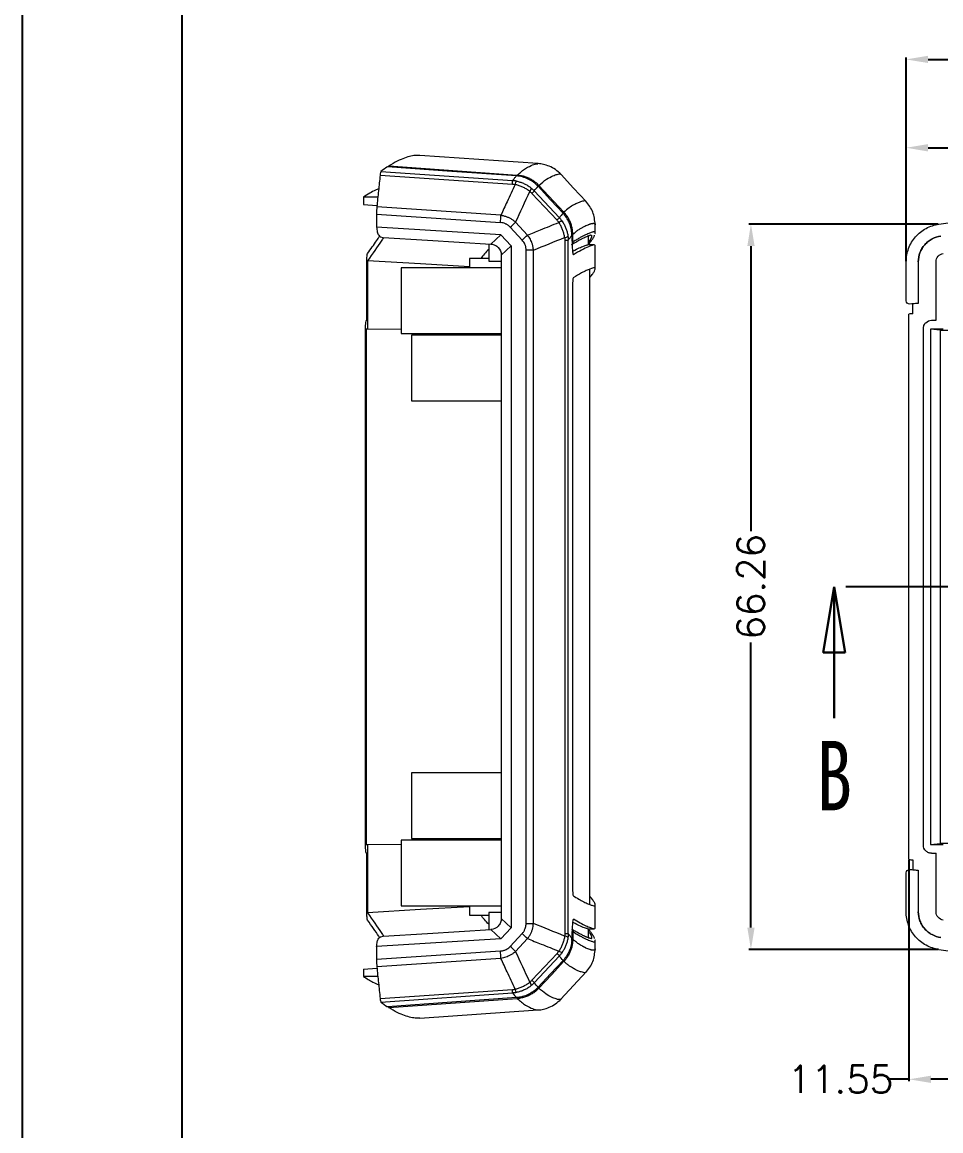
# Model space of a CAD drawing. Header units: inches. Extents: x 319 to 1827, y 1181 to 1488.
# Drawn here: x 829.9 to 913.8, y 1312.2 to 1413.5 of the extents above; entities that cross this region are included whole.
import ezdxf

# ---------------------------------------------------------------- set-up
doc = ezdxf.new("R2010")
doc.units = ezdxf.units.IN
doc.linetypes.add('CENTER2', pattern=[28.575, 19.05, -3.175, 3.175, -3.175])
doc.styles.add('SLDTEXTSTYLE0', font='TXT', dxfattribs={"width": 0.75})
doc.styles.get("Standard").update_dxf_attribs({"font": 'txt', "bigfont": 'gbcbig.shx'})
doc.dimstyles.new('2.5', dxfattribs={"dimtxt": 2.5, "dimasz": 2, "dimexe": 0.18, "dimexo": 0.0625, "dimgap": 0.09, "dimtad": 0, "dimzin": 0, "dimdsep": 46, "dimtxsty": 'Standard', "dimcen": 2, "dimclrd": 3, "dimclre": 3, "dimclrt": 256, "dimadec": 0, "dimazin": 0, "dimtfac": 1, "dimtofl": 0, "dimtmove": 0, "dimatfit": 3, "dimfxl": 1, "dimtolj": 1, "dimtzin": 0, "dimarcsym": 0})

# ---------------------------------------------------------------- blocks, each defined once
blk = doc.blocks.new('_CLOSED')
at = {"color": 0, "linetype": 'ByBlock', "lineweight": -2}
for p, q in [((-1, 0.166667), (0, 0)), ((-1, 0.166667), (-1, -0.166667)), ((0, 0), (-1, -0.166667)), ((0, 0), (-1, 0))]:
    blk.add_line(p, q, dxfattribs=at)
blk = doc.blocks.new('*D152')
at = {"color": 3, "lineweight": -2}
for p, q in [((910.67, 1391.67), (910.67, 1410.28)), ((912.67, 1410.1), (980.52, 1410.1)), ((1059.37, 1410.1), (991.53, 1410.1)), ((1061.37, 1395.43), (1061.37, 1410.28))]:
    blk.add_line(p, q, dxfattribs=at)
at = {"color": 3}
for points in [[(912.67, 1410.43), (912.67, 1409.77), (910.67, 1410.1)], [(1059.37, 1410.43), (1059.37, 1409.77), (1061.37, 1410.1)]]:
    blk.add_solid(points, dxfattribs=at)
at = {"layer": 'Defpoints', "color": 0}
for p in [(1061.37, 1410.1), (1061.37, 1395.37), (910.67, 1391.61)]:
    blk.add_point(p, dxfattribs=at)
at = {"insert": (986.02, 1410.1), "char_height": 2.5, "attachment_point": 5}
blk.add_mtext('\\A1;150.70', dxfattribs=at)
blk = doc.blocks.new('*D159')
at = {"color": 3, "lineweight": -2}
for p, q in [((922.47, 1341.85), (922.47, 1316.74)), ((910.93, 1336.93), (910.93, 1316.74)), ((910.93, 1316.92), (908.93, 1316.92)), ((920.47, 1316.92), (912.93, 1316.92))]:
    blk.add_line(p, q, dxfattribs=at)
at = {"color": 3}
for points in [[(912.93, 1317.25), (912.93, 1316.59), (910.93, 1316.92)], [(920.47, 1317.25), (920.47, 1316.59), (922.47, 1316.92)]]:
    blk.add_solid(points, dxfattribs=at)
at = {"layer": 'Defpoints', "color": 0}
for p in [(922.47, 1341.92), (910.93, 1337), (922.47, 1316.92)]:
    blk.add_point(p, dxfattribs=at)
at = {"insert": (904.67, 1316.92), "char_height": 2.5, "attachment_point": 5}
blk.add_mtext('\\A1;11.55', dxfattribs=at)
blk = doc.blocks.new('*D161')
at = {"color": 3, "lineweight": -2}
for p, q in [((910.67, 1391.67), (910.67, 1402.21)), ((912.67, 1402.03), (915.11, 1402.03)), ((926.47, 1402.03), (924.04, 1402.03)), ((928.47, 1389.83), (928.47, 1402.21))]:
    blk.add_line(p, q, dxfattribs=at)
at = {"color": 3}
for points in [[(912.67, 1402.36), (912.67, 1401.69), (910.67, 1402.03)], [(926.47, 1402.36), (926.47, 1401.69), (928.47, 1402.03)]]:
    blk.add_solid(points, dxfattribs=at)
at = {"layer": 'Defpoints', "color": 0}
for p in [(928.47, 1402.03), (910.67, 1391.61), (928.47, 1389.77)]:
    blk.add_point(p, dxfattribs=at)
at = {"insert": (919.57, 1402.03), "char_height": 2.5, "attachment_point": 5}
blk.add_mtext('\\A1;17.80', dxfattribs=at)
blk = doc.blocks.new('*D174')
at = {"color": 3, "lineweight": -2}
for p, q in [((913.61, 1395.05), (896.31, 1395.05)), ((896.49, 1393.05), (896.49, 1367.01)), ((896.49, 1330.78), (896.49, 1356.83)), ((913.61, 1328.78), (896.31, 1328.78))]:
    blk.add_line(p, q, dxfattribs=at)
at = {"color": 3}
for points in [[(896.16, 1393.05), (896.83, 1393.05), (896.49, 1395.05)], [(896.16, 1330.78), (896.83, 1330.78), (896.49, 1328.78)]]:
    blk.add_solid(points, dxfattribs=at)
at = {"layer": 'Defpoints', "color": 0}
for p in [(896.49, 1395.05), (913.67, 1395.05), (913.67, 1328.78)]:
    blk.add_point(p, dxfattribs=at)
at = {"insert": (896.49, 1361.92), "char_height": 2.5, "attachment_point": 5, "rotation": 90}
blk.add_mtext('\\A1;66.26', dxfattribs=at)

msp = doc.modelspace()

# ---------------------------------------------------------------- linework, layer by layer
for p, q in [((829.902, 1488.371), (829.902, 1181.81)), ((844.5, 1481.072), (844.5, 1189.109))]:
    msp.add_line(p, q)
at = {"color": 7, "linetype": 'Continuous', "lineweight": 15}
for p, q in [((877.024, 1400.58), (866.244, 1401.334)), ((862.684, 1399.852), (874.718, 1399.026)), ((863.398, 1400.363), (875.14, 1399.535)), ((877.02, 1400.562), (877.023, 1400.561)), ((862.611, 1399.533), (874.707, 1398.704)), ((879.136, 1399.583), (879.122, 1399.599)), ((878.771, 1395.412), (876.478, 1397.863)), ((878.989, 1395.632), (876.697, 1398.085)), ((879.408, 1396.133), (877.119, 1398.59)), ((862.399, 1397.506), (861.077, 1397.506)), ((861.077, 1397.506), (861.077, 1396.852)), ((861.077, 1396.852), (862.32, 1396.764)), ((862.277, 1395.968), (862.277, 1394.767)), ((862.277, 1395.968), (873.606, 1395.191)), ((873.647, 1395.861), (862.307, 1396.639)), ((873.646, 1394.072), (862.277, 1394.767)), ((875.584, 1393.597), (874.498, 1394.765)), ((874.986, 1395.223), (876.074, 1394.057)), ((882.255, 1395.001), (882.254, 1394.996)), ((882.26, 1394.274), (882.26, 1394.996)), ((873.646, 1394.072), (872.738, 1393.226)), ((874.577, 1393.076), (873.646, 1394.072)), ((881.66, 1393.156), (881.66, 1393.944)), ((872.531, 1393.239), (872.531, 1391.666)), ((873.677, 1392.228), (874.577, 1393.076)), ((874.577, 1393.076), (874.577, 1330.756)), ((879.485, 1393.594), (879.485, 1330.238)), ((879.485, 1393.594), (879.793, 1393.594)), ((879.793, 1330.238), (879.793, 1393.594)), ((882.172, 1393.156), (881.578, 1393.156)), ((882.26, 1390.978), (882.26, 1393.044)), ((872.531, 1391.916), (870.781, 1391.916)), ((870.781, 1391.916), (870.781, 1391.066)), ((873.677, 1392.228), (873.677, 1331.604)), ((875.946, 1331.156), (875.946, 1392.675)), ((876.619, 1392.675), (875.946, 1392.675)), ((876.619, 1331.156), (876.619, 1392.675)), ((861.398, 1386.266), (861.398, 1391.619)), ((861.463, 1391.703), (861.463, 1385.466)), ((873.677, 1391.066), (864.531, 1391.066)), ((864.531, 1391.066), (864.531, 1388.066)), ((872.531, 1391.666), (873.677, 1391.666)), ((881.76, 1332.862), (881.76, 1390.97)), ((910.673, 1388.042), (910.673, 1391.612)), ((911.783, 1391.6), (911.783, 1387.808)), ((913.406, 1386.266), (913.406, 1391.619)), ((880.187, 1389.132), (880.187, 1334.699)), ((864.531, 1388.066), (864.531, 1385.066)), ((911.278, 1386.862), (911.278, 1387.765)), ((910.925, 1336.997), (910.925, 1386.835)), ((861.357, 1386.266), (861.398, 1386.266)), ((912.995, 1386.266), (913.406, 1386.266)), ((861.28, 1338.316), (861.28, 1385.516)), ((861.463, 1385.466), (861.347, 1385.466)), ((861.347, 1385.466), (861.347, 1338.366)), ((864.531, 1385.438), (861.347, 1385.466)), ((864.531, 1385.439), (861.463, 1385.466)), ((864.531, 1385.066), (873.677, 1385.066)), ((873.677, 1384.916), (865.481, 1384.916)), ((865.481, 1384.916), (865.481, 1381.916)), ((912.245, 1338.316), (912.245, 1385.516)), ((914.058, 1385.466), (912.897, 1385.466)), ((912.897, 1385.466), (912.897, 1338.366)), ((913.786, 1385.356), (913.786, 1338.476)), ((865.481, 1381.916), (865.481, 1378.916)), ((865.481, 1378.916), (873.677, 1378.916)), ((873.677, 1344.916), (865.481, 1344.916)), ((865.481, 1344.916), (865.481, 1338.916)), ((861.347, 1338.366), (864.531, 1338.393)), ((861.347, 1338.366), (861.463, 1338.366)), ((861.463, 1338.366), (864.531, 1338.392)), ((861.463, 1338.366), (861.463, 1332.128)), ((873.677, 1338.766), (864.531, 1338.766)), ((864.531, 1338.766), (864.531, 1332.766)), ((865.481, 1338.916), (873.677, 1338.916)), ((912.897, 1338.366), (914.058, 1338.366)), ((861.357, 1337.566), (861.398, 1337.566)), ((861.398, 1332.213), (861.398, 1337.566)), ((912.995, 1337.566), (913.406, 1337.566)), ((913.406, 1332.213), (913.406, 1337.566)), ((911.278, 1336.969), (911.278, 1336.066)), ((911.783, 1336.024), (911.783, 1332.232)), ((910.673, 1332.22), (910.673, 1335.79)), ((864.531, 1332.766), (873.677, 1332.766)), ((870.781, 1332.766), (870.781, 1331.916)), ((873.677, 1332.166), (872.531, 1332.166)), ((872.531, 1332.166), (872.531, 1330.593)), ((882.26, 1330.761), (882.26, 1332.847)), ((870.781, 1331.916), (872.531, 1331.916)), ((873.677, 1331.604), (874.577, 1330.756)), ((875.946, 1331.156), (876.619, 1331.156)), ((872.738, 1330.606), (873.646, 1329.76)), ((874.577, 1330.756), (873.646, 1329.76)), ((874.498, 1329.067), (875.584, 1330.235)), ((879.485, 1330.238), (879.793, 1330.238)), ((881.571, 1330.675), (882.177, 1330.675)), ((881.66, 1329.858), (881.66, 1330.675)), ((873.646, 1329.76), (862.277, 1329.064)), ((862.277, 1329.064), (862.277, 1327.864)), ((874.986, 1328.608), (876.074, 1329.774)), ((882.26, 1328.838), (882.26, 1329.559)), ((873.606, 1328.641), (862.277, 1327.864)), ((873.647, 1327.97), (862.307, 1327.193)), ((878.771, 1328.42), (876.478, 1325.969)), ((878.989, 1328.199), (876.697, 1325.747)), ((882.251, 1328.838), (882.252, 1328.836)), ((861.077, 1326.98), (862.32, 1327.067)), ((861.077, 1326.98), (861.077, 1326.326)), ((862.399, 1326.326), (861.077, 1326.326)), ((881.431, 1326.713), (881.426, 1326.704)), ((862.611, 1324.299), (874.707, 1325.128)), ((862.684, 1323.98), (874.718, 1324.805)), ((863.398, 1323.468), (875.14, 1324.296)), ((866.244, 1322.498), (877.024, 1323.252)), ((877.02, 1323.27), (877.023, 1323.27))]:
    msp.add_line(p, q, dxfattribs=at)
at = {"color": 1, "linetype": 'CENTER2'}
msp.add_line((1067.096, 1361.916), (904.105, 1361.916), dxfattribs=at)
at = {"color": 7, "linetype": 'Continuous', "lineweight": 30}
msp.add_line((904.105, 1349.916), (904.105, 1361.916), dxfattribs=at)
at = {"color": 7, "linetype": 'Continuous', "lineweight": 15, "flags": 128}
for points in [[(875.061, 1399.452), (869.169, 1399.868), (863.277, 1400.283)], [(881.449, 1397.103), (880.285, 1398.351), (879.138, 1399.582)], [(879.328, 1396.05), (878.184, 1397.279), (877.039, 1398.508)], [(862.889, 1393.828), (866.939, 1393.581), (869.839, 1393.403), (872.738, 1393.226)], [(870.781, 1391.141), (866.306, 1391.411), (861.463, 1391.703)], [(913.786, 1385.356), (913.471, 1385.395), (912.897, 1385.466)], [(913.786, 1385.356), (914.367, 1385.356), (914.948, 1385.356)], [(912.897, 1338.366), (913.211, 1338.405), (913.786, 1338.476)], [(914.948, 1338.476), (914.367, 1338.476), (913.786, 1338.476)], [(870.781, 1332.691), (866.306, 1332.42), (861.463, 1332.128)], [(862.889, 1330.003), (866.939, 1330.251), (869.839, 1330.428), (872.738, 1330.606)], [(879.328, 1327.782), (878.184, 1326.553), (877.039, 1325.324)], [(879.408, 1327.699), (878.263, 1326.47), (877.119, 1325.241)], [(879.122, 1324.233), (880.285, 1325.481), (881.449, 1326.729)], [(875.061, 1324.379), (869.169, 1323.964), (863.277, 1323.548)]]:
    msp.add_lwpolyline(points, dxfattribs=at)
at = {"color": 7, "linetype": 'Continuous', "lineweight": 15}
for centre, radius, start, end in [((870.367, 1399.01), 4.351, 355.95641, 0.21051), ((875.802, 1398.504), 0.885, 147.33686, 168.93484), ((875.789, 1398.419), 0.627, 322.71644, 353.68211), ((873.904, 1400.62), 3.773, 313.03732, 317.76963), ((829.168, 1398.274), 44.545, 356.03171, 356.89545), ((830.774, 1441.817), 64.232, 312.90077, 313.49819), ((876.209, 1398.155), 3.754, 313.04444, 317.77365), ((879.346, 1394.599), 0.727, 98.19086, 123.9467), ((831.931, 1440.573), 64.128, 312.90057, 313.5011), ((879.394, 1394.466), 0.641, 276.81294, 305.92265), ((831.931, 1283.259), 64.128, 46.4989, 47.09943), ((879.394, 1329.366), 0.641, 54.07735, 83.18706), ((830.774, 1282.015), 64.232, 46.50181, 47.09923), ((829.168, 1325.558), 44.545, 3.10455, 3.96829), ((876.209, 1325.677), 3.754, 42.22635, 46.95556), ((879.346, 1329.233), 0.727, 236.0533, 261.80914), ((873.904, 1323.211), 3.773, 42.23037, 46.96268), ((870.367, 1324.821), 4.351, 359.78949, 4.04359), ((875.802, 1325.328), 0.885, 191.06516, 212.66314), ((875.789, 1325.413), 0.627, 6.31789, 37.28356)]:
    msp.add_arc(centre, radius, start, end, dxfattribs=at)
at = {"color": 8, "linetype": 'Continuous', "lineweight": 15}
for centre, radius, start, end in [((878.947, 1399.178), 3.824, 174.64073, 176.02972), ((882.597, 1392.548), 8.156, 132.19608, 132.98418), ((885.89, 1388.997), 9.64, 132.25327, 132.93397), ((884.109, 1324.083), 70.287, 93.18343, 93.25454), ((880.119, 1394.189), 0.134, 273.47958, 313.95562), ((879.97, 1393.445), 0.299, 297.64951, 0.22591), ((879.97, 1330.387), 0.299, 359.77565, 59.61495), ((884.525, 1407.17), 77.721, 266.73936, 266.81409), ((880.119, 1329.643), 0.134, 46.04678, 86.51894), ((885.89, 1334.835), 9.64, 227.06603, 227.74673), ((882.597, 1331.284), 8.156, 227.01582, 227.80392), ((878.947, 1324.653), 3.824, 183.97028, 185.35927)]:
    msp.add_arc(centre, radius, start, end, dxfattribs=at)
at = {"color": 7, "linetype": 'Continuous', "lineweight": 15}
for points, knots in [([(866.244, 1401.329), (866.139, 1401.334), (865.91, 1401.344), (865.442, 1401.273), (864.861, 1401.107), (864.189, 1400.836), (863.662, 1400.521), (863.398, 1400.363)], [0, 0, 0, 0, 0.1736514, 0.3800995, 0.5865453, 0.7932756, 1, 1, 1, 1]), ([(913.674, 1395.047), (919.343, 1395.847), (925.029, 1396.567), (936.43, 1397.848), (942.147, 1398.408), (953.591, 1399.357), (959.32, 1399.746), (970.792, 1400.363), (976.534, 1400.592), (988.029, 1400.965), (993.78, 1401.107), (1005.275, 1401.299), (1011.021, 1401.347), (1019.637, 1401.333), (1022.509, 1401.314), (1028.247, 1401.245), (1031.114, 1401.193), (1039.71, 1400.972), (1045.432, 1400.739), (1051.144, 1400.363)], [0, 0, 0, 0, 0.125, 0.125, 0.25, 0.25, 0.375, 0.375, 0.5, 0.5, 0.625, 0.625, 0.75, 0.75, 0.8125, 0.8125, 0.875, 0.875, 1, 1, 1, 1]), ([(863.398, 1400.363), (863.395, 1400.357), (863.388, 1400.345), (863.382, 1400.309), (863.379, 1400.279), (863.379, 1400.276)], [0, 0, 0, 0, 0.4729267, 0.9459449, 1, 1, 1, 1]), ([(879.141, 1399.579), (878.972, 1399.739), (878.633, 1400.06), (878.066, 1400.353), (877.519, 1400.528), (877.199, 1400.562), (877.039, 1400.579)], [0, 0, 0, 0, 0.2502031, 0.5003916, 0.7502926, 1, 1, 1, 1]), ([(862.611, 1399.533), (862.561, 1399.05), (862.511, 1398.568), (862.46, 1398.086), (862.41, 1397.603), (862.359, 1397.121), (862.307, 1396.639)], [0, 0, 0, 0, 0.0019661528, 0.0019661528, 0.0019661528, 0.0039323091, 0.0039323091, 0.0039323091, 0.0039323091]), ([(874.718, 1399.026), (874.746, 1399.066), (874.803, 1399.144), (874.888, 1399.253), (874.974, 1399.356), (875.032, 1399.42), (875.061, 1399.452)], [0, 0, 0, 0, 0.2512823, 0.5016935, 0.7512582, 1, 1, 1, 1]), ([(875.057, 1398.982), (875.001, 1398.992), (874.889, 1399.012), (874.775, 1399.022), (874.718, 1399.026)], [0, 0, 0, 0, 0.499625, 1, 1, 1, 1]), ([(875.057, 1398.982), (875.111, 1398.97), (875.221, 1398.947), (875.383, 1398.901), (875.542, 1398.847), (875.699, 1398.783), (875.852, 1398.712), (876.001, 1398.632), (876.144, 1398.545), (876.282, 1398.452), (876.369, 1398.384), (876.412, 1398.35)], [0, 0, 0, 0, 0.1110535, 0.2224765, 0.3341175, 0.4458227, 0.5574378, 0.6688099, 0.7797895, 0.8902322, 1, 1, 1, 1]), ([(877.039, 1398.508), (876.911, 1398.645), (876.771, 1398.77), (876.469, 1398.991), (876.307, 1399.088), (875.804, 1399.328), (875.436, 1399.426), (875.061, 1399.452)], [0, 0, 0, 0, 0.25, 0.25, 0.5, 0.5, 1, 1, 1, 1]), ([(875.14, 1399.535), (875.199, 1399.53), (875.318, 1399.52), (875.495, 1399.491), (875.669, 1399.452), (875.841, 1399.402), (876.008, 1399.343), (876.17, 1399.275), (876.327, 1399.198), (876.478, 1399.113), (876.621, 1399.021), (876.757, 1398.921), (876.886, 1398.816), (877.007, 1398.707), (877.082, 1398.629), (877.119, 1398.59)], [0, 0, 0, 0, 0.0797014, 0.1594536, 0.239108, 0.3185165, 0.3975334, 0.4760171, 0.5538311, 0.6308459, 0.7069399, 0.7820002, 0.8559238, 0.9286178, 1, 1, 1, 1]), ([(879.136, 1399.583), (879.136, 1399.583), (879.137, 1399.583), (879.138, 1399.582), (879.138, 1399.581)], [0, 0, 0, 0, 0.3813954, 1, 1, 1, 1]), ([(862.479, 1398.265), (862.381, 1398.231), (861.987, 1398.096), (861.467, 1397.759), (861.077, 1397.506)], [0, 0, 0, 0, 0.2490292, 1, 1, 1, 1]), ([(874.933, 1398.674), (874.691, 1398.146), (874.261, 1397.209), (873.834, 1396.271), (873.647, 1395.861)], [0, 0, 0, 0, 0.5633188, 1, 1, 1, 1]), ([(876.288, 1398.039), (876.243, 1398.072), (876.153, 1398.139), (876.012, 1398.231), (875.866, 1398.317), (875.716, 1398.396), (875.563, 1398.467), (875.408, 1398.531), (875.25, 1398.587), (875.092, 1398.635), (874.986, 1398.661), (874.933, 1398.674)], [0, 0, 0, 0, 0.11221791, 0.22452596, 0.33676382, 0.44877133, 0.5603904, 0.67146703, 0.78185305, 0.89140786, 1, 1, 1, 1]), ([(876.478, 1397.863), (876.448, 1397.894), (876.388, 1397.956), (876.321, 1398.011), (876.288, 1398.039)], [0, 0, 0, 0, 0.4982297, 1, 1, 1, 1]), ([(876.412, 1398.35), (876.462, 1398.308), (876.561, 1398.225), (876.652, 1398.131), (876.697, 1398.085)], [0, 0, 0, 0, 0.50132618, 1, 1, 1, 1]), ([(882.26, 1395.002), (882.221, 1395.399), (882.142, 1396.194), (881.659, 1396.823), (881.418, 1397.138)], [0, 0, 0, 0, 0.4999074, 1, 1, 1, 1]), ([(873.647, 1395.861), (873.693, 1395.854), (873.785, 1395.84), (873.921, 1395.809), (874.055, 1395.772), (874.185, 1395.726), (874.352, 1395.658), (874.553, 1395.554), (874.781, 1395.404), (874.917, 1395.284), (874.986, 1395.223)], [0, 0, 0, 0, 0.0931373, 0.1856082, 0.2774255, 0.3686044, 0.4591636, 0.6372787, 0.8175186, 1, 1, 1, 1]), ([(880.121, 1394.245), (880.108, 1394.413), (880.08, 1394.578), (879.999, 1394.903), (879.944, 1395.063), (879.81, 1395.368), (879.73, 1395.514), (879.547, 1395.793), (879.443, 1395.926), (879.328, 1396.05)], [0, 0, 0, 0, 0.25, 0.25, 0.5, 0.5, 0.75, 0.75, 1, 1, 1, 1]), ([(880.206, 1394.262), (880.202, 1394.322), (880.193, 1394.441), (880.166, 1394.618), (880.13, 1394.792), (880.083, 1394.962), (880.028, 1395.128), (879.963, 1395.289), (879.889, 1395.445), (879.808, 1395.595), (879.719, 1395.74), (879.622, 1395.878), (879.519, 1396.009), (879.445, 1396.092), (879.408, 1396.133)], [0, 0, 0, 0, 0.0867981, 0.1729982, 0.2585693, 0.3434971, 0.427783, 0.5114297, 0.594443, 0.6768299, 0.7585979, 0.8397386, 0.9202178, 1, 1, 1, 1]), ([(874.498, 1394.765), (874.472, 1394.792), (874.42, 1394.845), (874.336, 1394.916), (874.247, 1394.98), (874.154, 1395.036), (874.02, 1395.101), (873.838, 1395.164), (873.684, 1395.182), (873.606, 1395.191)], [0, 0, 0, 0, 0.1107065, 0.2194419, 0.3269135, 0.4338537, 0.5410059, 0.7680198, 1, 1, 1, 1]), ([(876.074, 1394.057), (876.471, 1394.215), (877.427, 1394.596), (878.381, 1394.978), (878.94, 1395.202)], [0, 0, 0, 0, 0.4148997, 1, 1, 1, 1]), ([(878.94, 1395.202), (878.914, 1395.238), (878.861, 1395.311), (878.801, 1395.378), (878.771, 1395.412)], [0, 0, 0, 0, 0.5018944, 1, 1, 1, 1]), ([(879.47, 1393.829), (879.461, 1393.881), (879.444, 1393.987), (879.407, 1394.145), (879.363, 1394.302), (879.311, 1394.459), (879.251, 1394.614), (879.184, 1394.766), (879.11, 1394.916), (879.029, 1395.062), (878.969, 1395.155), (878.94, 1395.202)], [0, 0, 0, 0, 0.10827743, 0.21758275, 0.32779077, 0.438767, 0.55036901, 0.66244804, 0.77485061, 0.8874204, 1, 1, 1, 1]), ([(878.989, 1395.632), (879.019, 1395.599), (879.079, 1395.533), (879.164, 1395.428), (879.216, 1395.355), (879.242, 1395.318)], [0, 0, 0, 0, 0.3323003, 0.6656155, 1, 1, 1, 1]), ([(879.242, 1395.318), (879.272, 1395.273), (879.333, 1395.182), (879.416, 1395.04), (879.492, 1394.893), (879.559, 1394.742), (879.619, 1394.587), (879.67, 1394.43), (879.713, 1394.27), (879.747, 1394.109), (879.763, 1394.001), (879.771, 1393.946)], [0, 0, 0, 0, 0.110145, 0.2208599, 0.3320101, 0.4434555, 0.5550515, 0.6666512, 0.7781066, 0.889271, 1, 1, 1, 1]), ([(910.673, 1391.612), (910.673, 1391.821), (910.691, 1392.028), (910.765, 1392.435), (910.821, 1392.636), (910.968, 1393.027), (911.058, 1393.213), (911.27, 1393.568), (911.394, 1393.737), (911.668, 1394.05), (911.818, 1394.192), (912.141, 1394.449), (912.317, 1394.565), (912.681, 1394.76), (912.871, 1394.841), (913.263, 1394.97), (913.467, 1395.018), (913.674, 1395.047)], [0, 0, 0, 0, 0.125, 0.125, 0.25, 0.25, 0.375, 0.375, 0.5, 0.5, 0.625, 0.625, 0.75, 0.75, 0.875, 0.875, 1, 1, 1, 1]), ([(861.463, 1392.361), (861.749, 1392.768), (862.152, 1393.339), (862.475, 1393.821), (862.568, 1393.959)], [0, 0, 0, 0, 0.71223395, 1, 1, 1, 1]), ([(862.917, 1393.827), (862.848, 1393.72), (862.468, 1393.132), (861.916, 1392.347), (861.463, 1391.703)], [0, 0, 0, 0, 0.1808754, 1, 1, 1, 1]), ([(862.344, 1394.332), (862.352, 1394.28), (862.368, 1394.228), (862.416, 1394.126), (862.448, 1394.076), (862.533, 1393.981), (862.586, 1393.936), (862.718, 1393.863), (862.801, 1393.834), (862.889, 1393.828)], [0, 0, 0, 0, 0.25, 0.25, 0.5, 0.5, 0.75, 0.75, 1, 1, 1, 1]), ([(876.619, 1392.675), (876.615, 1392.722), (876.607, 1392.814), (876.586, 1392.951), (876.558, 1393.085), (876.523, 1393.216), (876.481, 1393.342), (876.421, 1393.495), (876.336, 1393.672), (876.218, 1393.871), (876.122, 1393.995), (876.074, 1394.057)], [0, 0, 0, 0, 0.0926584, 0.1843837, 0.2750929, 0.3647208, 0.4532097, 0.5404896, 0.6900813, 0.8433561, 1, 1, 1, 1]), ([(879.771, 1393.946), (879.777, 1393.888), (879.79, 1393.771), (879.792, 1393.653), (879.793, 1393.594)], [0, 0, 0, 0, 0.4997222, 1, 1, 1, 1]), ([(880.131, 1394.009), (880.132, 1393.884), (880.134, 1393.762), (880.139, 1393.524), (880.143, 1393.407), (880.151, 1393.188), (880.155, 1393.084), (880.166, 1392.89), (880.172, 1392.8), (880.191, 1392.559), (880.207, 1392.433), (880.239, 1392.272), (880.256, 1392.236), (880.273, 1392.247)], [0, 0, 0, 0, 0.125, 0.125, 0.25, 0.25, 0.375, 0.375, 0.5, 0.5, 0.75, 0.75, 1, 1, 1, 1]), ([(880.153, 1393.209), (880.229, 1393.257), (880.374, 1393.349), (880.578, 1393.469), (880.754, 1393.568), (880.902, 1393.647), (881.024, 1393.71), (881.165, 1393.78), (881.326, 1393.856), (881.48, 1393.923), (881.599, 1393.971), (881.691, 1394.005), (881.773, 1394.032), (881.848, 1394.056), (881.893, 1394.063), (881.897, 1394.062), (881.898, 1394.061)], [0, 0, 0, 0, 0.0932431, 0.1771188, 0.2516269, 0.3167674, 0.37254, 0.4189448, 0.5180247, 0.6197877, 0.6873295, 0.7561399, 0.8262335, 0.8976267, 0.9750066, 1, 1, 1, 1]), ([(880.206, 1394.262), (880.207, 1394.234), (880.21, 1394.177), (880.211, 1394.12), (880.212, 1394.092)], [0, 0, 0, 0, 0.50037217, 1, 1, 1, 1]), ([(880.268, 1393.446), (880.255, 1393.437), (880.242, 1393.499), (880.222, 1393.733), (880.214, 1393.906), (880.212, 1394.092)], [0, 0, 0, 0, 0.5, 0.5, 1, 1, 1, 1]), ([(881.66, 1393.237), (881.751, 1393.344), (881.885, 1393.502), (881.995, 1393.659), (882.068, 1393.769), (882.127, 1393.871), (882.173, 1393.955), (882.199, 1394.025), (882.21, 1394.053)], [0, 0, 0, 0, 0.304752, 0.4472022, 0.5926076, 0.7411249, 0.8969166, 1, 1, 1, 1]), ([(882.233, 1394.17), (882.241, 1394.191), (882.26, 1394.236), (882.256, 1394.261), (882.254, 1394.274)], [0, 0, 0, 0, 0.4493457, 1, 1, 1, 1]), ([(913.841, 1393.956), (913.558, 1393.916), (913.288, 1393.828), (912.91, 1393.625), (912.792, 1393.547), (912.571, 1393.371), (912.467, 1393.273), (912.278, 1393.058), (912.195, 1392.944), (912.049, 1392.701), (911.986, 1392.571), (911.835, 1392.17), (911.783, 1391.888), (911.783, 1391.6)], [0, 0, 0, 0, 0.25, 0.25, 0.375, 0.375, 0.5, 0.5, 0.625, 0.625, 0.75, 0.75, 1, 1, 1, 1]), ([(911.783, 1391.6), (911.783, 1391.888), (911.834, 1392.169), (911.986, 1392.571), (912.048, 1392.698), (912.193, 1392.941), (912.278, 1393.058), (912.466, 1393.272), (912.568, 1393.369), (912.79, 1393.546), (912.911, 1393.625), (913.286, 1393.827), (913.558, 1393.916), (913.841, 1393.956)], [0, 0, 0, 0, 0.25, 0.25, 0.375, 0.375, 0.5, 0.5, 0.625, 0.625, 0.75, 0.75, 1, 1, 1, 1]), ([(872.531, 1392.742), (872.403, 1392.608), (872.164, 1392.359), (871.92, 1392.055), (871.807, 1391.916)], [0, 0, 0, 0, 0.5395768, 1, 1, 1, 1]), ([(872.738, 1393.226), (872.864, 1393.218), (872.987, 1393.187), (873.216, 1393.08), (873.319, 1393.005), (873.577, 1392.73), (873.677, 1392.482), (873.677, 1392.228)], [0, 0, 0, 0, 0.25, 0.25, 0.5, 0.5, 1, 1, 1, 1]), ([(875.946, 1392.675), (875.945, 1392.713), (875.944, 1392.787), (875.93, 1392.897), (875.909, 1393.004), (875.879, 1393.108), (875.826, 1393.248), (875.736, 1393.418), (875.635, 1393.537), (875.584, 1393.597)], [0, 0, 0, 0, 0.1105769, 0.2192109, 0.3265997, 0.4334658, 0.5405421, 0.7678496, 1, 1, 1, 1]), ([(880.196, 1392.561), (880.22, 1392.576), (880.445, 1392.711), (880.825, 1392.892), (881.227, 1393.064), (881.476, 1393.145), (881.548, 1393.146), (881.578, 1393.146)], [0, 0, 0, 0, 0.0323569, 0.2927918, 0.5534623, 0.814137, 1, 1, 1, 1]), ([(882.244, 1393.044), (882.248, 1393.078), (882.26, 1393.172), (882.084, 1393.15), (881.678, 1393.006), (881.044, 1392.717), (880.53, 1392.404), (880.273, 1392.247)], [0, 0, 0, 0, 0.1191035, 0.3386005, 0.5590461, 0.7795281, 1, 1, 1, 1]), ([(861.398, 1391.619), (861.398, 1391.8), (861.405, 1391.976), (861.428, 1392.246), (861.445, 1392.336), (861.463, 1392.361)], [0, 0, 0, 0, 0.5, 0.5, 1, 1, 1, 1]), ([(913.406, 1391.619), (913.406, 1391.8), (913.473, 1391.976), (913.708, 1392.246), (913.873, 1392.336), (914.051, 1392.361)], [0, 0, 0, 0, 0.5, 0.5, 1, 1, 1, 1]), ([(882.179, 1391.061), (882.175, 1391.062), (882.122, 1391.08), (881.896, 1391), (881.454, 1390.814), (880.942, 1390.564), (880.513, 1390.3), (880.253, 1390.14)], [0, 0, 0, 0, 0.0238287, 0.37607385, 0.55218708, 0.72829911, 1, 1, 1, 1]), ([(881.76, 1390.16), (881.768, 1390.169), (881.893, 1390.313), (882.041, 1390.519), (882.198, 1390.769), (882.261, 1390.923), (882.253, 1390.966), (882.251, 1390.978)], [0, 0, 0, 0, 0.0205417, 0.3094593, 0.5983754, 0.88729, 1, 1, 1, 1]), ([(880.253, 1390.14), (880.244, 1390.134), (880.235, 1390.104), (880.219, 1389.998), (880.212, 1389.923), (880.194, 1389.645), (880.187, 1389.392), (880.187, 1389.132)], [0, 0, 0, 0, 0.25, 0.25, 0.5, 0.5, 1, 1, 1, 1]), ([(910.999, 1387.743), (910.916, 1387.736), (910.832, 1387.765), (910.71, 1387.876), (910.673, 1387.958), (910.673, 1388.042)], [0, 0, 0, 0, 0.5, 0.5, 1, 1, 1, 1]), ([(861.28, 1385.516), (861.28, 1385.615), (861.282, 1385.713), (861.29, 1385.894), (861.296, 1385.978), (861.317, 1386.185), (861.337, 1386.266), (861.357, 1386.266)], [0, 0, 0, 0, 0.25, 0.25, 0.5, 0.5, 1, 1, 1, 1]), ([(912.245, 1385.516), (912.245, 1385.615), (912.265, 1385.713), (912.34, 1385.894), (912.396, 1385.978), (912.604, 1386.185), (912.798, 1386.266), (912.995, 1386.266)], [0, 0, 0, 0, 0.25, 0.25, 0.5, 0.5, 1, 1, 1, 1]), ([(861.357, 1337.566), (861.347, 1337.566), (861.337, 1337.585), (861.318, 1337.66), (861.31, 1337.716), (861.289, 1337.923), (861.28, 1338.117), (861.28, 1338.316)], [0, 0, 0, 0, 0.25, 0.25, 0.5, 0.5, 1, 1, 1, 1]), ([(912.995, 1337.566), (912.897, 1337.566), (912.8, 1337.585), (912.618, 1337.66), (912.535, 1337.716), (912.327, 1337.923), (912.245, 1338.117), (912.245, 1338.316)], [0, 0, 0, 0, 0.25, 0.25, 0.5, 0.5, 1, 1, 1, 1]), ([(910.673, 1335.79), (910.673, 1335.874), (910.71, 1335.955), (910.832, 1336.066), (910.916, 1336.095), (910.999, 1336.089)], [0, 0, 0, 0, 0.5, 0.5, 1, 1, 1, 1]), ([(880.187, 1334.699), (880.187, 1334.57), (880.189, 1334.443), (880.195, 1334.204), (880.2, 1334.094), (880.218, 1333.817), (880.235, 1333.703), (880.253, 1333.691)], [0, 0, 0, 0, 0.25, 0.25, 0.5, 0.5, 1, 1, 1, 1]), ([(880.253, 1333.691), (880.295, 1333.664), (880.504, 1333.529), (880.882, 1333.307), (881.335, 1333.074), (881.701, 1332.909), (881.967, 1332.814), (882.143, 1332.766), (882.243, 1332.759), (882.252, 1332.819), (882.257, 1332.847)], [0, 0, 0, 0, 0.0349503, 0.1747525, 0.3145563, 0.4543875, 0.594193, 0.7339972, 0.8738015, 1, 1, 1, 1]), ([(882.259, 1332.855), (882.25, 1332.902), (882.232, 1332.997), (882.096, 1333.233), (881.943, 1333.452), (881.797, 1333.625), (881.76, 1333.669)], [0, 0, 0, 0, 0.29958429, 0.5991694, 0.8987558, 1, 1, 1, 1]), ([(861.463, 1331.47), (861.445, 1331.495), (861.429, 1331.585), (861.405, 1331.856), (861.398, 1332.032), (861.398, 1332.213)], [0, 0, 0, 0, 0.5, 0.5, 1, 1, 1, 1]), ([(861.463, 1332.128), (861.917, 1331.484), (862.469, 1330.699), (862.849, 1330.111), (862.917, 1330.005)], [0, 0, 0, 0, 0.8205933, 1, 1, 1, 1]), ([(913.674, 1328.785), (913.26, 1328.843), (912.867, 1328.971), (912.316, 1329.267), (912.144, 1329.381), (911.821, 1329.637), (911.669, 1329.781), (911.394, 1330.094), (911.273, 1330.261), (911.06, 1330.615), (910.968, 1330.804), (910.821, 1331.194), (910.766, 1331.393), (910.692, 1331.801), (910.673, 1332.01), (910.673, 1332.22)], [0, 0, 0, 0, 0.25, 0.25, 0.375, 0.375, 0.5, 0.5, 0.625, 0.625, 0.75, 0.75, 0.875, 0.875, 1, 1, 1, 1]), ([(911.783, 1332.232), (911.783, 1331.944), (911.834, 1331.663), (911.986, 1331.261), (912.048, 1331.133), (912.193, 1330.89), (912.278, 1330.774), (912.466, 1330.56), (912.568, 1330.462), (912.79, 1330.286), (912.911, 1330.207), (913.286, 1330.005), (913.558, 1329.916), (913.841, 1329.876)], [0, 0, 0, 0, 0.25, 0.25, 0.375, 0.375, 0.5, 0.5, 0.625, 0.625, 0.75, 0.75, 1, 1, 1, 1]), ([(913.841, 1329.876), (913.558, 1329.916), (913.288, 1330.004), (912.91, 1330.207), (912.792, 1330.285), (912.571, 1330.46), (912.467, 1330.559), (912.278, 1330.774), (912.195, 1330.888), (912.049, 1331.131), (911.986, 1331.261), (911.835, 1331.661), (911.783, 1331.944), (911.783, 1332.232)], [0, 0, 0, 0, 0.25, 0.25, 0.375, 0.375, 0.5, 0.5, 0.625, 0.625, 0.75, 0.75, 1, 1, 1, 1]), ([(914.051, 1331.47), (913.873, 1331.495), (913.709, 1331.585), (913.473, 1331.856), (913.406, 1332.032), (913.406, 1332.213)], [0, 0, 0, 0, 0.5, 0.5, 1, 1, 1, 1]), ([(862.568, 1329.873), (862.544, 1329.91), (862.24, 1330.369), (861.835, 1330.943), (861.463, 1331.47)], [0, 0, 0, 0, 0.08080611, 1, 1, 1, 1]), ([(872.531, 1331.089), (872.403, 1331.224), (872.164, 1331.473), (871.92, 1331.776), (871.807, 1331.916)], [0, 0, 0, 0, 0.5395768, 1, 1, 1, 1]), ([(873.677, 1331.604), (873.677, 1331.477), (873.653, 1331.353), (873.56, 1331.118), (873.491, 1331.01), (873.233, 1330.736), (872.991, 1330.621), (872.738, 1330.606)], [0, 0, 0, 0, 0.25, 0.25, 0.5, 0.5, 1, 1, 1, 1]), ([(875.584, 1330.235), (875.611, 1330.264), (875.663, 1330.323), (875.731, 1330.418), (875.79, 1330.518), (875.85, 1330.641), (875.902, 1330.792), (875.94, 1330.972), (875.944, 1331.094), (875.946, 1331.156)], [0, 0, 0, 0, 0.1169907, 0.2320538, 0.3460337, 0.4597986, 0.6377524, 0.8167039, 1, 1, 1, 1]), ([(876.074, 1329.774), (876.104, 1329.812), (876.162, 1329.886), (876.241, 1330.002), (876.313, 1330.121), (876.377, 1330.242), (876.451, 1330.405), (876.527, 1330.617), (876.591, 1330.881), (876.61, 1331.064), (876.619, 1331.156)], [0, 0, 0, 0, 0.09439508, 0.18763252, 0.2796335, 0.37033718, 0.45967051, 0.63537742, 0.81565963, 1, 1, 1, 1]), ([(880.246, 1331.544), (880.242, 1331.54), (880.222, 1331.519), (880.19, 1331.276), (880.156, 1330.818), (880.137, 1330.295), (880.133, 1329.948), (880.131, 1329.823)], [0, 0, 0, 0, 0.0700048, 0.3310825, 0.5919205, 0.8522881, 1, 1, 1, 1]), ([(881.571, 1330.701), (881.539, 1330.696), (881.456, 1330.681), (881.068, 1330.836), (880.602, 1331.034), (880.272, 1331.231), (880.195, 1331.277)], [0, 0, 0, 0, 0.2135648, 0.555151, 0.896794, 1, 1, 1, 1]), ([(880.273, 1331.585), (880.478, 1331.458), (880.888, 1331.206), (881.438, 1330.931), (881.84, 1330.762), (882.1, 1330.685), (882.241, 1330.659), (882.249, 1330.729), (882.252, 1330.761)], [0, 0, 0, 0, 0.1715561, 0.3431071, 0.5148174, 0.6865307, 0.8581019, 1, 1, 1, 1]), ([(862.344, 1329.499), (862.352, 1329.552), (862.368, 1329.604), (862.416, 1329.705), (862.448, 1329.755), (862.533, 1329.85), (862.586, 1329.896), (862.718, 1329.969), (862.801, 1329.998), (862.889, 1330.003)], [0, 0, 0, 0, 0.25, 0.25, 0.5, 0.5, 0.75, 0.75, 1, 1, 1, 1]), ([(879.47, 1330.003), (879.461, 1329.949), (879.443, 1329.843), (879.406, 1329.684), (879.362, 1329.526), (879.31, 1329.37), (879.251, 1329.215), (879.184, 1329.064), (879.11, 1328.915), (879.029, 1328.77), (878.969, 1328.676), (878.94, 1328.63)], [0, 0, 0, 0, 0.1096605, 0.2197678, 0.3302501, 0.441046, 0.5521571, 0.6636119, 0.7754298, 0.8875796, 1, 1, 1, 1]), ([(879.793, 1330.238), (879.792, 1330.179), (879.79, 1330.061), (879.777, 1329.944), (879.771, 1329.885)], [0, 0, 0, 0, 0.5002778, 1, 1, 1, 1]), ([(881.896, 1329.77), (881.895, 1329.77), (881.891, 1329.768), (881.848, 1329.776), (881.773, 1329.799), (881.691, 1329.826), (881.599, 1329.861), (881.509, 1329.897), (881.425, 1329.933), (881.349, 1329.966), (881.271, 1330.002), (881.188, 1330.041), (881.098, 1330.085), (880.984, 1330.142), (880.834, 1330.22), (880.642, 1330.326), (880.41, 1330.46), (880.242, 1330.566), (880.153, 1330.623)], [0, 0, 0, 0, 0.0145272, 0.0927377, 0.1648972, 0.2357432, 0.3052922, 0.373559, 0.4175262, 0.4610049, 0.5039949, 0.5464962, 0.5889929, 0.6386011, 0.7092234, 0.7929974, 0.8899231, 1, 1, 1, 1]), ([(880.268, 1330.386), (880.255, 1330.394), (880.242, 1330.333), (880.222, 1330.098), (880.214, 1329.925), (880.212, 1329.739)], [0, 0, 0, 0, 0.5, 0.5, 1, 1, 1, 1]), ([(882.209, 1329.783), (882.204, 1329.797), (882.186, 1329.848), (882.148, 1329.92), (882.103, 1330.004), (882.031, 1330.121), (881.918, 1330.283), (881.796, 1330.445), (881.689, 1330.567), (881.66, 1330.601)], [0, 0, 0, 0, 0.04901339, 0.18650288, 0.31332352, 0.43782377, 0.67594924, 0.91103227, 1, 1, 1, 1]), ([(873.606, 1328.641), (873.645, 1328.644), (873.723, 1328.651), (873.838, 1328.674), (873.949, 1328.706), (874.077, 1328.756), (874.218, 1328.83), (874.367, 1328.936), (874.454, 1329.023), (874.498, 1329.067)], [0, 0, 0, 0, 0.1169241, 0.2318849, 0.3457315, 0.4593379, 0.6374156, 0.8165051, 1, 1, 1, 1]), ([(876.074, 1329.774), (876.491, 1329.608), (877.447, 1329.227), (878.401, 1328.845), (878.94, 1328.63)], [0, 0, 0, 0, 0.4356396, 1, 1, 1, 1]), ([(879.771, 1329.885), (879.763, 1329.831), (879.747, 1329.723), (879.713, 1329.562), (879.67, 1329.402), (879.619, 1329.244), (879.559, 1329.09), (879.492, 1328.938), (879.416, 1328.792), (879.333, 1328.649), (879.272, 1328.559), (879.242, 1328.513)], [0, 0, 0, 0, 0.110729, 0.2218934, 0.3333488, 0.4449485, 0.5565445, 0.6679899, 0.7791401, 0.889855, 1, 1, 1, 1]), ([(880.121, 1329.587), (880.108, 1329.419), (880.08, 1329.254), (879.999, 1328.928), (879.944, 1328.768), (879.81, 1328.464), (879.73, 1328.318), (879.547, 1328.039), (879.443, 1327.905), (879.328, 1327.782)], [0, 0, 0, 0, 0.25, 0.25, 0.5, 0.5, 0.75, 0.75, 1, 1, 1, 1]), ([(880.206, 1329.57), (880.202, 1329.514), (880.194, 1329.402), (880.17, 1329.236), (880.137, 1329.073), (880.096, 1328.912), (880.046, 1328.755), (879.988, 1328.603), (879.923, 1328.456), (879.851, 1328.314), (879.773, 1328.178), (879.689, 1328.048), (879.6, 1327.925), (879.507, 1327.808), (879.441, 1327.735), (879.408, 1327.699)], [0, 0, 0, 0, 0.0810058, 0.1617789, 0.2421843, 0.3220905, 0.40137, 0.4799013, 0.557569, 0.6342654, 0.7098909, 0.7843544, 0.8575739, 0.9294769, 1, 1, 1, 1]), ([(880.212, 1329.739), (880.211, 1329.711), (880.21, 1329.655), (880.207, 1329.598), (880.206, 1329.57)], [0, 0, 0, 0, 0.4996278, 1, 1, 1, 1]), ([(882.253, 1329.559), (882.256, 1329.569), (882.261, 1329.591), (882.242, 1329.638), (882.23, 1329.665)], [0, 0, 0, 0, 0.4317676, 1, 1, 1, 1]), ([(874.986, 1328.608), (874.952, 1328.577), (874.884, 1328.516), (874.777, 1328.431), (874.665, 1328.352), (874.551, 1328.28), (874.432, 1328.215), (874.283, 1328.144), (874.099, 1328.072), (873.876, 1328.008), (873.724, 1327.983), (873.647, 1327.97)], [0, 0, 0, 0, 0.09154592, 0.18252318, 0.27294259, 0.36281695, 0.45216199, 0.5409972, 0.69220749, 0.84518455, 1, 1, 1, 1]), ([(874.933, 1325.158), (874.691, 1325.685), (874.262, 1326.622), (873.834, 1327.56), (873.647, 1327.97)], [0, 0, 0, 0, 0.5627063, 1, 1, 1, 1]), ([(879.242, 1328.513), (879.216, 1328.477), (879.164, 1328.404), (879.079, 1328.299), (879.019, 1328.233), (878.989, 1328.199)], [0, 0, 0, 0, 0.3343845, 0.6676997, 1, 1, 1, 1]), ([(881.418, 1326.694), (881.661, 1327.01), (882.146, 1327.644), (882.222, 1328.444), (882.26, 1328.844)], [0, 0, 0, 0, 0.50010595, 1, 1, 1, 1]), ([(913.674, 1328.785), (919.343, 1327.985), (925.029, 1327.265), (936.43, 1325.984), (942.147, 1325.423), (953.591, 1324.474), (959.32, 1324.086), (970.792, 1323.469), (976.534, 1323.239), (988.029, 1322.867), (993.78, 1322.725), (1005.275, 1322.532), (1011.021, 1322.485), (1019.637, 1322.498), (1022.509, 1322.517), (1028.247, 1322.587), (1031.114, 1322.639), (1039.71, 1322.86), (1045.432, 1323.092), (1051.144, 1323.468)], [0, 0, 0, 0, 0.125, 0.125, 0.25, 0.25, 0.375, 0.375, 0.5, 0.5, 0.625, 0.625, 0.75, 0.75, 0.8125, 0.8125, 0.875, 0.875, 1, 1, 1, 1]), ([(862.307, 1327.193), (862.359, 1326.711), (862.41, 1326.228), (862.46, 1325.746), (862.511, 1325.264), (862.561, 1324.781), (862.611, 1324.299)], [0, 0, 0, 0, 0.0019661528, 0.0019661528, 0.0019661528, 0.0039323091, 0.0039323091, 0.0039323091, 0.0039323091]), ([(861.077, 1326.326), (861.379, 1326.13), (861.893, 1325.799), (862.309, 1325.632), (862.479, 1325.564)], [0, 0, 0, 0, 0.5896586, 1, 1, 1, 1]), ([(874.707, 1325.128), (874.745, 1325.131), (874.821, 1325.138), (874.896, 1325.151), (874.933, 1325.158)], [0, 0, 0, 0, 0.500919, 1, 1, 1, 1]), ([(874.933, 1325.158), (874.986, 1325.171), (875.092, 1325.196), (875.25, 1325.245), (875.408, 1325.3), (875.563, 1325.364), (875.716, 1325.436), (875.866, 1325.515), (876.012, 1325.601), (876.153, 1325.693), (876.243, 1325.759), (876.288, 1325.793)], [0, 0, 0, 0, 0.1085921, 0.218147, 0.328533, 0.4396096, 0.5512287, 0.6632362, 0.775474, 0.8877821, 1, 1, 1, 1]), ([(876.412, 1325.482), (876.369, 1325.448), (876.282, 1325.38), (876.144, 1325.286), (876.001, 1325.199), (875.852, 1325.12), (875.699, 1325.048), (875.542, 1324.985), (875.383, 1324.931), (875.221, 1324.885), (875.111, 1324.862), (875.057, 1324.85)], [0, 0, 0, 0, 0.1097678, 0.2202105, 0.3311901, 0.4425622, 0.5541773, 0.6658825, 0.7775235, 0.8889465, 1, 1, 1, 1]), ([(877.039, 1325.324), (876.911, 1325.186), (876.771, 1325.062), (876.469, 1324.84), (876.307, 1324.744), (875.804, 1324.504), (875.436, 1324.406), (875.061, 1324.379)], [0, 0, 0, 0, 0.25, 0.25, 0.5, 0.5, 1, 1, 1, 1]), ([(877.119, 1325.241), (877.078, 1325.199), (876.997, 1325.115), (876.865, 1324.997), (876.724, 1324.884), (876.574, 1324.779), (876.416, 1324.682), (876.249, 1324.594), (876.076, 1324.515), (875.897, 1324.447), (875.712, 1324.391), (875.524, 1324.347), (875.333, 1324.313), (875.204, 1324.302), (875.14, 1324.296)], [0, 0, 0, 0, 0.0773912, 0.1563143, 0.2366628, 0.318316, 0.4011392, 0.4849846, 0.5696929, 0.6550945, 0.7410115, 0.8272602, 0.9136526, 1, 1, 1, 1]), ([(876.697, 1325.747), (876.667, 1325.716), (876.607, 1325.653), (876.512, 1325.565), (876.446, 1325.51), (876.412, 1325.482)], [0, 0, 0, 0, 0.3321633, 0.6654796, 1, 1, 1, 1]), ([(875.057, 1324.85), (875.001, 1324.84), (874.889, 1324.82), (874.775, 1324.81), (874.718, 1324.805)], [0, 0, 0, 0, 0.49978974, 1, 1, 1, 1]), ([(877.039, 1323.253), (877.199, 1323.27), (877.519, 1323.304), (878.066, 1323.478), (878.633, 1323.771), (878.972, 1324.092), (879.141, 1324.253)], [0, 0, 0, 0, 0.2497074, 0.4996084, 0.7497969, 1, 1, 1, 1]), ([(863.379, 1323.555), (863.381, 1323.54), (863.385, 1323.502), (863.392, 1323.476), (863.397, 1323.47), (863.398, 1323.468)], [0, 0, 0, 0, 0.30034539, 0.77548747, 1, 1, 1, 1]), ([(866.244, 1322.503), (866.139, 1322.498), (865.91, 1322.488), (865.442, 1322.559), (864.861, 1322.725), (864.189, 1322.995), (863.662, 1323.311), (863.398, 1323.468)], [0, 0, 0, 0, 0.1736514, 0.3800995, 0.5865453, 0.7932756, 1, 1, 1, 1])]:
    msp.add_open_spline(points, degree=3, knots=knots, dxfattribs=at)
for points in [[(862.684, 1399.852), (862.656, 1399.83), (862.63, 1399.716), (862.611, 1399.533)], [(863.277, 1400.283), (863.087, 1400.156), (862.889, 1400.013), (862.684, 1399.852)], [(874.707, 1398.704), (874.783, 1398.698), (874.859, 1398.688), (874.933, 1398.674)], [(874.986, 1395.223), (875.421, 1396.16), (875.854, 1397.099), (876.288, 1398.039)], [(876.697, 1398.085), (876.809, 1398.242), (876.923, 1398.382), (877.039, 1398.508)], [(862.307, 1396.639), (862.288, 1396.456), (862.277, 1396.216), (862.277, 1395.968)], [(879.328, 1396.05), (879.213, 1395.926), (879.1, 1395.787), (878.989, 1395.632)], [(862.277, 1394.767), (862.299, 1394.622), (862.322, 1394.477), (862.344, 1394.332)], [(876.619, 1392.675), (877.569, 1393.062), (878.519, 1393.445), (879.47, 1393.829)], [(879.47, 1393.829), (879.48, 1393.751), (879.485, 1393.672), (879.485, 1393.594)], [(879.793, 1393.594), (879.904, 1393.747), (880.016, 1393.885), (880.131, 1394.009)], [(880.131, 1394.009), (880.131, 1394.087), (880.127, 1394.166), (880.121, 1394.245)], [(911.783, 1387.808), (911.522, 1387.785), (911.261, 1387.763), (910.999, 1387.743)], [(911.783, 1387.808), (911.615, 1387.793), (911.447, 1387.779), (911.278, 1387.765)], [(911.278, 1386.862), (911.161, 1386.853), (911.043, 1386.844), (910.925, 1386.835)], [(910.925, 1336.997), (911.043, 1336.988), (911.161, 1336.979), (911.278, 1336.969)], [(910.999, 1336.089), (911.261, 1336.068), (911.522, 1336.047), (911.783, 1336.024)], [(911.278, 1336.066), (911.447, 1336.053), (911.615, 1336.038), (911.783, 1336.024)], [(879.47, 1330.003), (878.519, 1330.386), (877.569, 1330.77), (876.619, 1331.156)], [(879.485, 1330.238), (879.485, 1330.159), (879.48, 1330.08), (879.47, 1330.003)], [(880.131, 1329.823), (880.016, 1329.946), (879.904, 1330.084), (879.793, 1330.238)], [(862.277, 1329.064), (862.299, 1329.209), (862.322, 1329.354), (862.344, 1329.499)], [(880.121, 1329.587), (880.127, 1329.666), (880.131, 1329.744), (880.131, 1329.823)], [(876.288, 1325.793), (875.854, 1326.732), (875.421, 1327.671), (874.986, 1328.608)], [(878.94, 1328.63), (878.889, 1328.556), (878.833, 1328.486), (878.771, 1328.42)], [(879.328, 1327.782), (879.211, 1327.907), (879.099, 1328.046), (878.989, 1328.199)], [(862.277, 1327.864), (862.277, 1327.616), (862.288, 1327.375), (862.307, 1327.193)], [(876.478, 1325.969), (876.419, 1325.905), (876.355, 1325.846), (876.288, 1325.793)], [(877.039, 1325.324), (876.923, 1325.45), (876.809, 1325.59), (876.697, 1325.747)], [(862.611, 1324.299), (862.63, 1324.115), (862.656, 1324.002), (862.684, 1323.98)], [(862.684, 1323.98), (862.889, 1323.819), (863.087, 1323.676), (863.277, 1323.548)], [(874.718, 1324.805), (874.83, 1324.647), (874.944, 1324.506), (875.061, 1324.379)]]:
    msp.add_open_spline(points, degree=3, dxfattribs=at)
at = {"color": 8, "linetype": 'Continuous', "lineweight": 15}
for points, knots in [([(875.14, 1399.535), (875.403, 1399.758), (875.928, 1400.204), (876.571, 1400.476), (876.917, 1400.592), (876.998, 1400.568), (877.02, 1400.562)], [0, 0, 0, 0, 0.2955086, 0.5905026, 0.8852598, 1, 1, 1, 1]), ([(877.119, 1398.59), (877.353, 1398.793), (877.816, 1399.191), (878.412, 1399.473), (878.77, 1399.602), (878.974, 1399.638), (879.082, 1399.632), (879.115, 1399.601), (879.13, 1399.588)], [0, 0, 0, 0, 0.2203785, 0.433984, 0.6406181, 0.7730919, 0.9024669, 1, 1, 1, 1]), ([(881.421, 1397.123), (881.418, 1397.131), (881.414, 1397.142), (881.4, 1397.15), (881.391, 1397.155), (881.381, 1397.159), (881.371, 1397.162), (881.36, 1397.165), (881.348, 1397.168), (881.314, 1397.173), (881.243, 1397.172), (881.106, 1397.146), (880.913, 1397.087), (880.647, 1396.982), (880.298, 1396.809), (879.874, 1396.552), (879.566, 1396.275), (879.408, 1396.133)], [0, 0, 0, 0, 0.0421403, 0.0575367, 0.0729568, 0.0884005, 0.1038682, 0.1193596, 0.1348741, 0.1504117, 0.2450021, 0.3485017, 0.4609135, 0.5822689, 0.7125623, 0.8517975, 1, 1, 1, 1]), ([(880.212, 1394.092), (880.295, 1394.171), (880.464, 1394.331), (880.724, 1394.526), (880.972, 1394.688), (881.205, 1394.817), (881.419, 1394.921), (881.578, 1394.987), (881.69, 1395.029), (881.766, 1395.056), (881.836, 1395.078), (881.901, 1395.096), (881.95, 1395.107), (881.986, 1395.114), (882.012, 1395.119), (882.037, 1395.122), (882.06, 1395.124), (882.082, 1395.126), (882.103, 1395.126), (882.122, 1395.125), (882.171, 1395.121), (882.226, 1395.097), (882.262, 1395.053), (882.256, 1395.01), (882.255, 1395.001)], [0, 0, 0, 0, 0.06880526, 0.14074571, 0.21582892, 0.28474513, 0.35601936, 0.4302569, 0.46594477, 0.50062406, 0.53566156, 0.57105767, 0.60681257, 0.62450225, 0.6422785, 0.66014138, 0.67809088, 0.69612712, 0.71424996, 0.73245959, 0.75075587, 0.86036283, 0.97228738, 1, 1, 1, 1]), ([(882.254, 1394.274), (882.256, 1394.288), (882.259, 1394.334), (882.22, 1394.36), (882.144, 1394.355), (882.035, 1394.327), (881.909, 1394.289), (881.758, 1394.234), (881.584, 1394.162), (881.38, 1394.069), (881.145, 1393.954), (880.881, 1393.814), (880.585, 1393.646), (880.376, 1393.514), (880.268, 1393.446)], [0, 0, 0, 0, 0.0491893, 0.159149, 0.2702528, 0.3548444, 0.4388268, 0.5172723, 0.5921867, 0.6695672, 0.7466642, 0.8256392, 0.9099489, 1, 1, 1, 1]), ([(881.66, 1393.412), (881.708, 1393.477), (881.825, 1393.634), (881.919, 1393.81), (881.971, 1393.965), (881.954, 1394.012), (881.945, 1394.036)], [0, 0, 0, 0, 0.1919413, 0.4634162, 0.7285045, 1, 1, 1, 1]), ([(880.268, 1330.386), (880.385, 1330.313), (880.609, 1330.171), (880.925, 1329.993), (881.204, 1329.848), (881.447, 1329.731), (881.653, 1329.64), (881.824, 1329.573), (881.967, 1329.524), (882.08, 1329.492), (882.163, 1329.474), (882.218, 1329.475), (882.255, 1329.495), (882.254, 1329.538), (882.253, 1329.559)], [0, 0, 0, 0, 0.0969967, 0.1872993, 0.2719115, 0.3548385, 0.4357597, 0.5163459, 0.5965934, 0.6826612, 0.7647573, 0.8419903, 0.9195739, 1, 1, 1, 1]), ([(881.921, 1329.78), (881.933, 1329.788), (881.959, 1329.804), (881.966, 1329.883), (881.911, 1330.042), (881.811, 1330.225), (881.688, 1330.382), (881.66, 1330.418)], [0, 0, 0, 0, 0.16638137, 0.33015752, 0.61614345, 0.91189883, 1, 1, 1, 1]), ([(882.252, 1328.836), (882.254, 1328.82), (882.258, 1328.796), (882.248, 1328.773), (882.238, 1328.756), (882.225, 1328.741), (882.209, 1328.729), (882.189, 1328.719), (882.166, 1328.712), (882.138, 1328.707), (882.103, 1328.705), (882.059, 1328.707), (882.009, 1328.713), (881.954, 1328.724), (881.893, 1328.738), (881.829, 1328.756), (881.736, 1328.786), (881.605, 1328.833), (881.465, 1328.892), (881.363, 1328.938), (881.307, 1328.965), (881.245, 1328.996), (881.183, 1329.029), (881.12, 1329.063), (880.979, 1329.142), (880.767, 1329.275), (880.479, 1329.487), (880.3, 1329.657), (880.212, 1329.739)], [0, 0, 0, 0, 0.04778011, 0.07742269, 0.10690378, 0.13622336, 0.16538143, 0.19437791, 0.22321288, 0.25188626, 0.28914215, 0.32612724, 0.36284176, 0.39928584, 0.43545968, 0.47136357, 0.5018213, 0.57470753, 0.64417419, 0.66085078, 0.68137602, 0.70168819, 0.72178743, 0.74167383, 0.7613474, 0.85122956, 0.92749218, 1, 1, 1, 1]), ([(881.426, 1326.704), (881.426, 1326.703), (881.418, 1326.688), (881.399, 1326.68), (881.377, 1326.671), (881.369, 1326.669), (881.362, 1326.667), (881.353, 1326.665), (881.345, 1326.663), (881.3, 1326.657), (881.197, 1326.663), (880.981, 1326.72), (880.754, 1326.806), (880.558, 1326.894), (880.421, 1326.961), (880.263, 1327.047), (880.08, 1327.157), (879.87, 1327.3), (879.642, 1327.476), (879.486, 1327.624), (879.408, 1327.699)], [0, 0, 0, 0, 0.0048213, 0.0843542, 0.0951772, 0.1060726, 0.1170402, 0.1280799, 0.1391919, 0.1503769, 0.2899319, 0.4295543, 0.568369, 0.616323, 0.6672752, 0.7230182, 0.7849969, 0.8535445, 0.9262348, 1, 1, 1, 1]), ([(879.122, 1324.25), (879.115, 1324.238), (879.092, 1324.194), (878.959, 1324.192), (878.7, 1324.249), (878.294, 1324.411), (877.742, 1324.695), (877.328, 1325.057), (877.119, 1325.241)], [0, 0, 0, 0, 0.0695472, 0.2444109, 0.4249493, 0.6111651, 0.8028879, 1, 1, 1, 1]), ([(875.14, 1324.296), (875.403, 1324.073), (875.928, 1323.628), (876.571, 1323.356), (876.917, 1323.24), (876.998, 1323.263), (877.02, 1323.27)], [0, 0, 0, 0, 0.2955086, 0.5905026, 0.8852598, 1, 1, 1, 1])]:
    msp.add_open_spline(points, degree=3, knots=knots, dxfattribs=at)

# ---------------------------------------------------------------- block references
at = {"color": 7, "linetype": 'Continuous', "lineweight": 30, "xscale": 6, "yscale": 6, "rotation": 90}
msp.add_blockref('_CLOSED', (904.105, 1361.916), dxfattribs=at)

# ---------------------------------------------------------------- texts
at = {"color": 7, "linetype": 'Continuous', "insert": (902.494, 1347.841), "char_height": 6.35, "attachment_point": 1, "style": 'SLDTEXTSTYLE0'}
msp.add_mtext('B', dxfattribs=at)

# ---------------------------------------------------------------- dimensions: what is measured, and where the dimension line sits
for base, p2, picture, middle in [((1061.373, 1410.1), (1061.373, 1395.368), '*D152', (986.023, 1410.1)), ((928.473, 1402.027), (928.473, 1389.766), '*D161', (919.573, 1402.027))]:
    dim = msp.add_linear_dim(base=base, p1=(910.673, 1391.612), p2=p2, dimstyle='2.5')
    dim.commit()
    dim.dimension.update_dxf_attribs({"geometry": picture, "text_midpoint": middle})
dim = msp.add_linear_dim(base=(896.492, 1395.047), p1=(913.674, 1328.785), p2=(913.674, 1395.047), angle=90, dimstyle='2.5')
dim.commit()
dim.dimension.update_dxf_attribs({"geometry": '*D174', "text_midpoint": (896.492, 1361.916)})
dim = msp.add_linear_dim(base=(922.473, 1316.919), p1=(910.925, 1336.997), p2=(922.473, 1341.916), dimstyle='2.5')
dim.commit()
dim.dimension.update_dxf_attribs({"geometry": '*D159', "text_midpoint": (904.668, 1316.919), "dimtype": 160})

doc.saveas('drawing.dxf')
